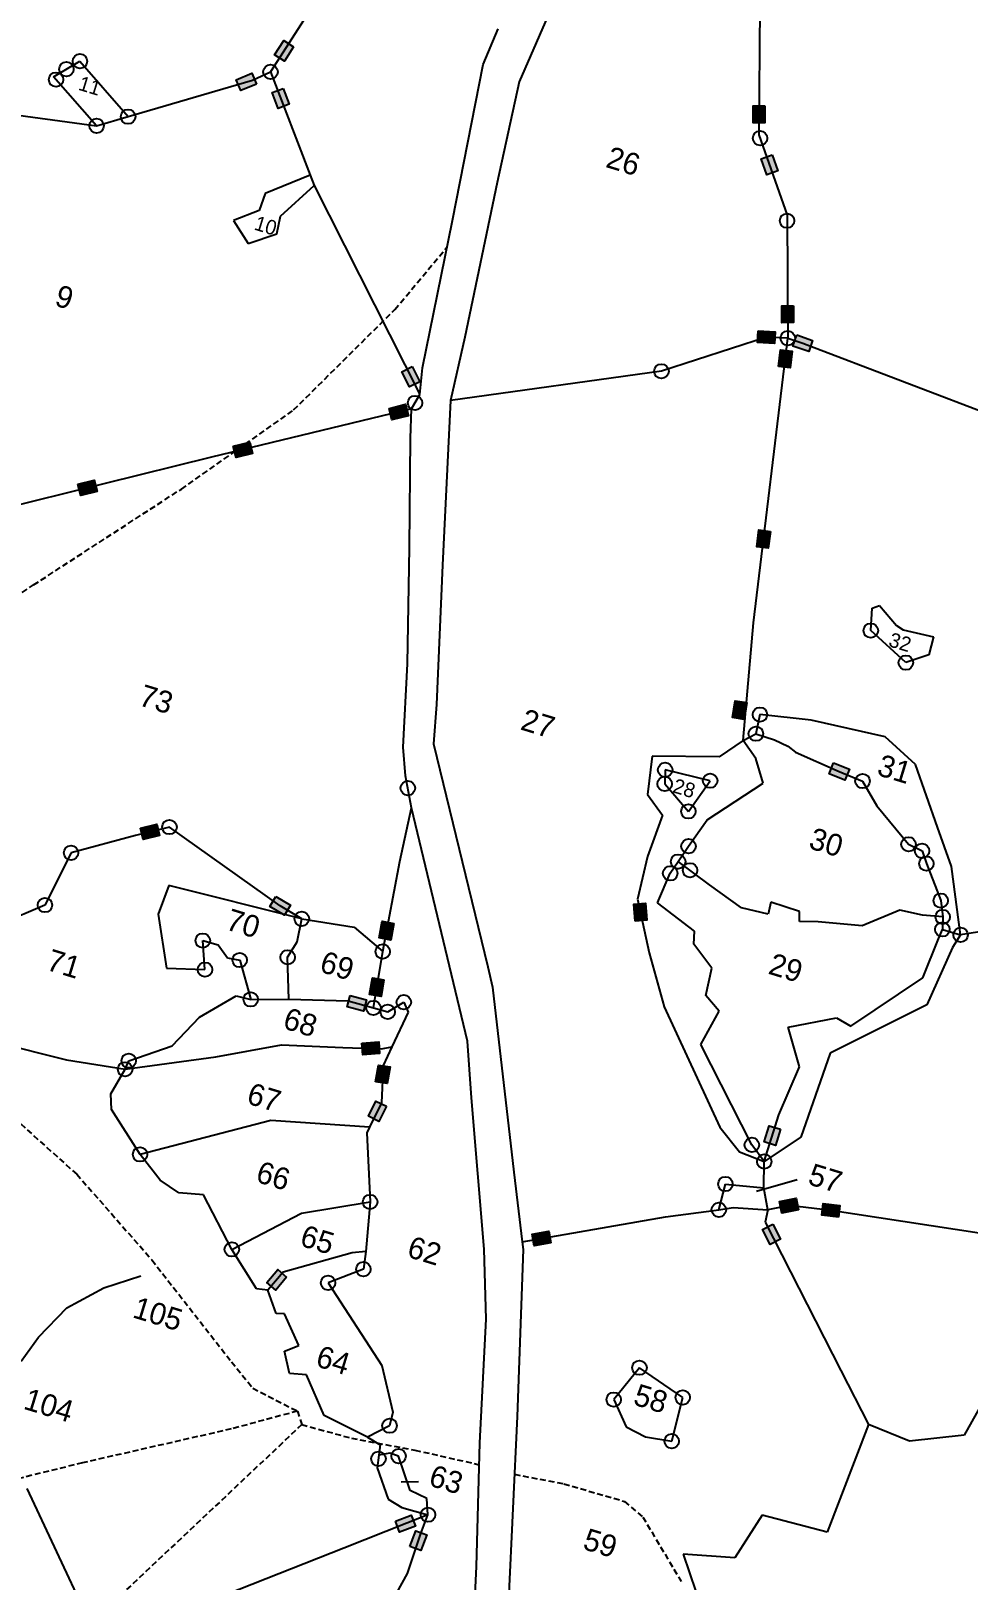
# Model space of a CAD drawing. Header units: metres. Extents: x 317586 to 322617, y 1862238 to 1866178.
# Drawn here: x 320675 to 321484, y 1863519 to 1864857 of the extents above; entities that cross this region are included whole.
import ezdxf

# ---------------------------------------------------------------- set-up
doc = ezdxf.new("R2010")
doc.units = ezdxf.units.M
doc.linetypes.add('DASHED', pattern=[0.75, 0.5, -0.25])
for name, color, linetype in [('LINE_FOOTPATH', 1, 'DASHED'), ('LINE_WATER', 4, 'Continuous'), ('POLY_PARCEL', 6, 'Continuous'), ('POLY_WATER', 4, 'Continuous'), ('TEXT_PARCEL', 7, 'Continuous'), ('V_BOUND_LINE', 7, 'Continuous')]:
    doc.layers.add(name, color=color, linetype=linetype)
doc.styles.get("Standard").update_dxf_attribs({"font": 'simplex.shx'})
doc.styles.add('TEXT_MAP', font='')
doc.styles.get('TEXT_MAP').set_extended_font_data('Kruti Dev 050')
doc.dimstyles.get("Standard").update_dxf_attribs({"dimtxt": 0.18, "dimasz": 0.18, "dimexe": 0.18, "dimexo": 0.0625, "dimgap": 0.09, "dimtad": 0, "dimtih": 1, "dimtoh": 1, "dimdec": 4, "dimzin": 0, "dimdsep": 46, "dimtxsty": 'Standard', "dimcen": 0.09, "dimadec": 0, "dimazin": 0, "dimtfac": 1, "dimtdec": 4, "dimtofl": 0, "dimtmove": 0, "dimatfit": 3, "dimfxl": 1, "dimtolj": 1, "dimtzin": 0, "dimarcsym": 0})

msp = doc.modelspace()

# ---------------------------------------------------------------- hatches: boundary and pattern name
for points in [[(320885.2, 1864836.9), (320893.7, 1864831.4), (320901.6, 1864843.7), (320893.1, 1864849.2)], [(320852.1, 1864815.2), (320856, 1864805.9), (320869.5, 1864811.6), (320865.5, 1864820.9)], [(320888.4, 1864790.5), (320897.9, 1864794.1), (320892.6, 1864807.8), (320883.2, 1864804.2)], [(321298.4, 1864778.1), (321308.5, 1864778), (321308.6, 1864792.7), (321298.5, 1864792.7)], [(321310.2, 1864733.2), (321319.7, 1864736.6), (321314.9, 1864750.4), (321305.4, 1864747)], [(321323.3, 1864605.4), (321333.4, 1864605.5), (321333.3, 1864620.1), (321323.2, 1864620)], [(321317, 1864587.5), (321317.4, 1864597.6), (321302.8, 1864598.3), (321302.3, 1864588.2)], [(321346.6, 1864580.5), (321349.9, 1864590.1), (321336.1, 1864594.8), (321332.8, 1864585.2)], [(321332.2, 1864580.8), (321322.1, 1864582), (321320.4, 1864567.5), (321330.4, 1864566.3)], [(321001.7, 1864549.9), (321010.7, 1864554.4), (321004.1, 1864567.5), (320995.1, 1864562.9)], [(321000.8, 1864525), (320998.4, 1864534.9), (320984.2, 1864531.4), (320986.6, 1864521.6)], [(320866.1, 1864492.4), (320863.7, 1864502.3), (320849.5, 1864498.8), (320851.9, 1864489)], [(320731.9, 1864459.5), (320729.5, 1864469.3), (320715.3, 1864465.8), (320717.8, 1864456)], [(321301.6, 1864411.8), (321311.6, 1864410.6), (321313.4, 1864425.1), (321303.3, 1864426.4)], [(321280.8, 1864264.3), (321290.8, 1864262.7), (321293.1, 1864277.2), (321283.1, 1864278.8)], [(321377.8, 1864210.2), (321381.6, 1864219.6), (321368, 1864225.1), (321364.2, 1864215.7)], [(320785.9, 1864162.4), (320783.5, 1864172.2), (320769.3, 1864168.7), (320771.7, 1864158.9)], [(320893.7, 1864093.5), (320898.9, 1864102.2), (320886.4, 1864109.6), (320881.2, 1864101)], [(321205.6, 1864103.8), (321195.5, 1864103.1), (321196.5, 1864088.5), (321206.6, 1864089.2)], [(320975.6, 1864074), (320985.5, 1864072.1), (320988.2, 1864086.5), (320978.2, 1864088.4)], [(320967.3, 1864024.9), (320977.3, 1864023.3), (320979.7, 1864037.7), (320969.7, 1864039.3)], [(320961.9, 1864010.6), (320964.6, 1864020.3), (320950.5, 1864024.2), (320947.8, 1864014.5)], [(320975.9, 1863974), (320975.2, 1863984.1), (320960.6, 1863983), (320961.3, 1863972.9)], [(320984.9, 1863962.4), (320974.9, 1863964.1), (320972.4, 1863949.7), (320982.4, 1863948)], [(320966.3, 1863919.9), (320975.3, 1863915.4), (320981.8, 1863928.5), (320972.7, 1863933)], [(321308.1, 1863897.7), (321317.7, 1863894.7), (321322.1, 1863908.6), (321312.4, 1863911.7)], [(321321.4, 1863846.1), (321323.4, 1863836.2), (321337.8, 1863839.1), (321335.8, 1863849)], [(321359, 1863844.4), (321357.8, 1863834.4), (321372.3, 1863832.7), (321373.5, 1863842.7)], [(321313.2, 1863809), (321322.2, 1863813.6), (321315.5, 1863826.6), (321306.5, 1863822)], [(321107.7, 1863818), (321109.4, 1863808), (321123.8, 1863810.5), (321122.1, 1863820.5)], [(320878.5, 1863776.1), (320886.2, 1863769.6), (320895.6, 1863780.8), (320887.9, 1863787.3)], [(321006.8, 1863565.8), (321003.1, 1863575.2), (320989.5, 1863569.9), (320993.2, 1863560.4)], [(321016.7, 1863558.3), (321007.2, 1863561.8), (321002.1, 1863548.1), (321011.6, 1863544.6)]]:
    msp.add_hatch(color=256).paths.add_polyline_path(points)

# ---------------------------------------------------------------- linework, layer by layer
for points in [[(320901.6, 1864843.7), (320893.7, 1864831.4), (320885.2, 1864836.9), (320893.1, 1864849.2)], [(320869.5, 1864811.6), (320856, 1864805.9), (320852.1, 1864815.2), (320865.5, 1864820.9)], [(320892.6, 1864807.8), (320897.9, 1864794.1), (320888.4, 1864790.5), (320883.2, 1864804.2)], [(321308.6, 1864792.7), (321308.5, 1864778), (321298.4, 1864778.1), (321298.5, 1864792.7)], [(321314.9, 1864750.4), (321319.7, 1864736.6), (321310.2, 1864733.2), (321305.4, 1864747)], [(321333.3, 1864620.1), (321333.4, 1864605.5), (321323.3, 1864605.4), (321323.2, 1864620)], [(321302.8, 1864598.3), (321317.4, 1864597.6), (321317, 1864587.5), (321302.3, 1864588.2)], [(321336.1, 1864594.8), (321349.9, 1864590.1), (321346.6, 1864580.5), (321332.8, 1864585.2)], [(321320.4, 1864567.5), (321322.1, 1864582), (321332.2, 1864580.8), (321330.4, 1864566.3)], [(321004.1, 1864567.5), (321010.7, 1864554.4), (321001.7, 1864549.9), (320995.1, 1864562.9)], [(320984.2, 1864531.4), (320998.4, 1864534.9), (321000.8, 1864525), (320986.6, 1864521.6)], [(320849.5, 1864498.8), (320863.7, 1864502.3), (320866.1, 1864492.4), (320851.9, 1864489)], [(320715.3, 1864465.8), (320729.5, 1864469.3), (320731.9, 1864459.5), (320717.8, 1864456)], [(321313.4, 1864425.1), (321311.6, 1864410.6), (321301.6, 1864411.8), (321303.3, 1864426.4)], [(321293.1, 1864277.2), (321290.8, 1864262.7), (321280.8, 1864264.3), (321283.1, 1864278.8)], [(321368, 1864225.1), (321381.6, 1864219.6), (321377.8, 1864210.2), (321364.2, 1864215.7)], [(320769.3, 1864168.7), (320783.5, 1864172.2), (320785.9, 1864162.4), (320771.7, 1864158.9)], [(320886.4, 1864109.6), (320898.9, 1864102.2), (320893.7, 1864093.5), (320881.2, 1864101)], [(321196.5, 1864088.5), (321195.5, 1864103.1), (321205.6, 1864103.8), (321206.6, 1864089.2)], [(320988.2, 1864086.5), (320985.5, 1864072.1), (320975.6, 1864074), (320978.2, 1864088.4)], [(320979.7, 1864037.7), (320977.3, 1864023.3), (320967.3, 1864024.9), (320969.7, 1864039.3)], [(320950.5, 1864024.2), (320964.6, 1864020.3), (320961.9, 1864010.6), (320947.8, 1864014.5)], [(320960.6, 1863983), (320975.2, 1863984.1), (320975.9, 1863974), (320961.3, 1863972.9)], [(320972.4, 1863949.7), (320974.9, 1863964.1), (320984.9, 1863962.4), (320982.4, 1863948)], [(320981.8, 1863928.5), (320975.3, 1863915.4), (320966.3, 1863919.9), (320972.7, 1863933)], [(321322.1, 1863908.6), (321317.7, 1863894.7), (321308.1, 1863897.7), (321312.4, 1863911.7)], [(321337.8, 1863839.1), (321323.4, 1863836.2), (321321.4, 1863846.1), (321335.8, 1863849)], [(321372.3, 1863832.7), (321357.8, 1863834.4), (321359, 1863844.4), (321373.5, 1863842.7)], [(321315.5, 1863826.6), (321322.2, 1863813.6), (321313.2, 1863809), (321306.5, 1863822)], [(321123.8, 1863810.5), (321109.4, 1863808), (321107.7, 1863818), (321122.1, 1863820.5)], [(320895.6, 1863780.8), (320886.2, 1863769.6), (320878.5, 1863776.1), (320887.9, 1863787.3)], [(320989.5, 1863569.9), (321003.1, 1863575.2), (321006.8, 1863565.8), (320993.2, 1863560.4)], [(321002.1, 1863548.1), (321007.2, 1863561.8), (321016.7, 1863558.3), (321011.6, 1863544.6)]]:
    msp.add_lwpolyline(points, close=True)
for centre in [(320705.4, 1864824.4), (320717.1, 1864831.3), (320696.5, 1864815.4), (320881.7, 1864822.1), (320758.7, 1864783.4), (320731.5, 1864775.5), (321304.5, 1864764.8), (321327.8, 1864693.5), (321328.4, 1864592), (321219.3, 1864563.4), (321006.5, 1864536.1), (321400.1, 1864339.4), (321430.4, 1864311.7), (321304.4, 1864266.8), (321300.9, 1864250.3), (321222.5, 1864219.1), (321261.4, 1864209.7), (321393, 1864209.4), (321000.3, 1864203.3), (321222.1, 1864207), (321242.6, 1864183.2), (320794.4, 1864169.7), (321432.7, 1864154.8), (320709.4, 1864147.4), (321242.7, 1864153.1), (321444.4, 1864149.1), (321226.9, 1864129.7), (321233.7, 1864139.8), (321244, 1864132.3), (321448.1, 1864138.1), (320686.9, 1864102.3), (321460.5, 1864106.1), (320908.7, 1864090.4), (321462.2, 1864092), (321461.9, 1864081.3), (321477.7, 1864076.5), (320823.2, 1864071.6), (320978.6, 1864062.1), (320855.1, 1864054.8), (320896.5, 1864057.2), (320825.1, 1864046.5), (320864.6, 1864020.8), (320970.6, 1864013.4), (320982.9, 1864010), (320996.8, 1864018.4), (320759.2, 1863967.8), (320756.1, 1863960.4), (320769, 1863886.9), (321297.4, 1863895.1), (321308.1, 1863880.7), (321274.5, 1863861.3), (320967.7, 1863845.8), (321268.9, 1863839), (320848.3, 1863804.8), (320961.9, 1863787.7), (320931.4, 1863775.9), (321200.3, 1863702.6), (321178.1, 1863675), (321237.7, 1863676.9), (320984.5, 1863652.5), (321228.2, 1863639.1), (320974.9, 1863623.9), (320992.3, 1863626.2), (321017.7, 1863575.6)]:
    msp.add_circle(centre, 6.26)
at = {"layer": 'LINE_FOOTPATH', "ltscale": 10}
for p, q in [((320989.1, 1864616.8), (321034.2, 1864670.8)), ((320901.6, 1864530), (320989.1, 1864616.8)), ((320804.7, 1864461.7), (320901.6, 1864530)), ((320677.1, 1864378.9), (320804.7, 1864461.7)), ((320555.1, 1864297.3), (320677.1, 1864378.9)), ((320649.2, 1863928.2), (320714.3, 1863869.8)), ((320714.3, 1863869.8), (320779.3, 1863795.7)), ((320779.3, 1863795.7), (320847.9, 1863707.8)), ((320847.9, 1863707.8), (320866.4, 1863685)), ((320866.4, 1863685), (320904.9, 1863665.1)), ((320904.9, 1863665.1), (320847.8, 1863649.7)), ((320908.6, 1863653.5), (320892.1, 1863637.7)), ((320904.9, 1863665.1), (320908.6, 1863653.5)), ((320908.6, 1863653.5), (320951.5, 1863641.7)), ((320847.8, 1863649.7), (320719.3, 1863620.4)), ((320951.5, 1863641.7), (321006.4, 1863631.4)), ((320892.1, 1863637.7), (320747.9, 1863501.9)), ((321006.4, 1863631.4), (321062, 1863618.8)), ((320719.3, 1863620.4), (320528.8, 1863573.5)), ((321092.3, 1863610.5), (321135.1, 1863602.3)), ((321135.1, 1863602.3), (321187.5, 1863587.1)), ((321187.5, 1863587.1), (321203.2, 1863573.6)), ((321203.2, 1863573.6), (321236.7, 1863517.4))]:
    msp.add_line(p, q, dxfattribs=at)
at = {"layer": 'LINE_WATER'}
for p, q in [((320737.8, 1863771.7), (320769.6, 1863781.9)), ((320705.8, 1863754.3), (320737.8, 1863771.7)), ((320681.2, 1863729.1), (320705.8, 1863754.3)), ((320666.3, 1863708.2), (320681.2, 1863729.1)), ((321011.5, 1863559.5), (321017.7, 1863575.6)), ((320999.9, 1863524.9), (321011.5, 1863559.5)), ((320976.7, 1863482.9), (320999.9, 1863524.9))]:
    msp.add_line(p, q, dxfattribs=at)
at = {"layer": 'POLY_PARCEL'}
for p, q in [((320966.5, 1864954), (320881.7, 1864822.1)), ((320694.4, 1864817.9), (320717.1, 1864831.3)), ((320717.1, 1864831.3), (320758.7, 1864783.4)), ((320731.5, 1864775.5), (320694.4, 1864817.9)), ((320866, 1864815), (320881.7, 1864822.1)), ((320881.7, 1864822.1), (320916, 1864732.8)), ((320758.7, 1864783.4), (320866, 1864815)), ((320633.7, 1864788.9), (320731.5, 1864775.5)), ((320731.5, 1864775.5), (320758.7, 1864783.4)), ((320916, 1864732.8), (320877.1, 1864717.1)), ((320890.4, 1864697.4), (320919.4, 1864724)), ((320916, 1864732.8), (320919.4, 1864724)), ((320919.4, 1864724), (321010.7, 1864543.3)), ((320877.1, 1864717.1), (320872, 1864702.2)), ((320872, 1864702.2), (320849.8, 1864693.8)), ((320887.1, 1864682.2), (320890.4, 1864697.4)), ((320849.8, 1864693.8), (320862.5, 1864673.8)), ((320862.5, 1864673.8), (320887.1, 1864682.2)), ((321309.9, 1864592.9), (321219.3, 1864563.4)), ((321298.7, 1864346), (321328.4, 1864592)), ((321328.4, 1864592), (321309.9, 1864592.9)), ((321219.3, 1864563.4), (321037.1, 1864538.2)), ((321003.5, 1864530.9), (320830.8, 1864489.1)), ((320830.8, 1864489.1), (320568.7, 1864424.5)), ((321400.1, 1864339.4), (321401.4, 1864358.9)), ((321401.4, 1864358.9), (321407.6, 1864361.1)), ((321407.6, 1864361.1), (321422.2, 1864343.8)), ((321289.8, 1864244.4), (321298.7, 1864346)), ((321430.4, 1864311.7), (321400.1, 1864339.4)), ((321422.2, 1864343.8), (321428, 1864340.1)), ((321428, 1864340.1), (321454.3, 1864334)), ((321454.3, 1864334), (321450.1, 1864318.6)), ((321450.1, 1864318.6), (321430.4, 1864311.7)), ((321304.4, 1864266.8), (321300.9, 1864250.3)), ((321348.5, 1864262), (321304.4, 1864266.8)), ((321412.4, 1864247.6), (321348.5, 1864262)), ((321289.8, 1864244.4), (321269.1, 1864230.2)), ((321289.8, 1864244.4), (321300.9, 1864250.3)), ((321300.9, 1864228.9), (321289.8, 1864244.4)), ((321300.9, 1864250.3), (321316.9, 1864245.1)), ((321316.9, 1864245.1), (321328.6, 1864239.5)), ((321438.8, 1864223.8), (321412.4, 1864247.6)), ((321211.2, 1864230.9), (321207.4, 1864197.8)), ((321269.1, 1864230.2), (321211.2, 1864230.9)), ((321307.2, 1864207.6), (321300.9, 1864228.9)), ((321328.6, 1864239.5), (321335, 1864234.3)), ((321335, 1864234.3), (321372.9, 1864217.6)), ((321222.5, 1864219.1), (321222.1, 1864207)), ((321261.4, 1864209.7), (321222.5, 1864219.1)), ((321372.9, 1864217.6), (321393, 1864209.4)), ((321457.7, 1864169.5), (321438.8, 1864223.8)), ((321222.1, 1864207), (321242.6, 1864183.2)), ((321242.6, 1864183.2), (321261.4, 1864209.7)), ((321258.8, 1864175.9), (321307.2, 1864207.6)), ((321393, 1864209.4), (321405.3, 1864188.1)), ((321207.4, 1864197.8), (321220.1, 1864179.9)), ((321405.3, 1864188.1), (321432.7, 1864154.8)), ((320993.3, 1864139.9), (321003.4, 1864186.2)), ((321220.1, 1864179.9), (321207.2, 1864144.3)), ((321242.7, 1864153.1), (321258.8, 1864175.9)), ((320765.1, 1864162.4), (320709.4, 1864147.4)), ((320794.4, 1864169.7), (320765.1, 1864162.4)), ((320890, 1864101.6), (320794.4, 1864169.7)), ((321469.8, 1864135.7), (321457.7, 1864169.5)), ((320709.4, 1864147.4), (320686.9, 1864102.3)), ((321233.7, 1864139.8), (321242.7, 1864153.1)), ((321432.7, 1864154.8), (321444.4, 1864149.1)), ((321444.4, 1864149.1), (321448.1, 1864138.1)), ((320978.6, 1864062.1), (320993.3, 1864139.9)), ((321207.2, 1864144.3), (321198.6, 1864107.3)), ((321226.9, 1864129.7), (321233.7, 1864139.8)), ((321260.8, 1864119.9), (321233.7, 1864139.8)), ((321448.1, 1864138.1), (321460.5, 1864106.1)), ((321477.7, 1864076.5), (321469.8, 1864135.7)), ((321215.8, 1864104.1), (321226.9, 1864129.7)), ((320794, 1864119.2), (320784.8, 1864094.5)), ((320908.7, 1864090.4), (320794, 1864119.2)), ((321198.6, 1864107.3), (321208.6, 1864061.1)), ((321288.4, 1864099.9), (321260.8, 1864119.9)), ((320686.9, 1864102.3), (320649.1, 1864086)), ((320784.8, 1864094.5), (320791.8, 1864047.9)), ((320908.7, 1864090.4), (320890, 1864101.6)), ((321248, 1864079.7), (321215.8, 1864104.1)), ((321311.5, 1864094.4), (321288.4, 1864099.9)), ((321313.7, 1864104.7), (321311.5, 1864094.4)), ((321338.5, 1864096.8), (321313.7, 1864104.7)), ((321338.5, 1864088.2), (321338.5, 1864096.8)), ((321425.2, 1864097.8), (321392.7, 1864084.2)), ((321444.8, 1864093.6), (321425.2, 1864097.8)), ((321460.5, 1864106.1), (321462.2, 1864092)), ((321619.4, 1864098.7), (321477.7, 1864076.5)), ((320904.7, 1864070.5), (320908.7, 1864090.4)), ((320908.7, 1864090.4), (320954, 1864083.3)), ((320954, 1864083.3), (320978.6, 1864062.1)), ((321354.7, 1864087.7), (321338.5, 1864088.2)), ((321392.7, 1864084.2), (321354.7, 1864087.7)), ((321462.2, 1864092), (321444.8, 1864093.6)), ((321458.5, 1864073.1), (321461.9, 1864081.3)), ((321462.2, 1864092), (321461.9, 1864081.3)), ((321461.9, 1864081.3), (321477.7, 1864076.5)), ((320825.1, 1864046.5), (320823.2, 1864071.6)), ((320823.2, 1864071.6), (320836.6, 1864067.9)), ((320836.6, 1864067.9), (320844.4, 1864056.8)), ((320896.5, 1864057.2), (320904.7, 1864070.5)), ((321247.2, 1864068.4), (321248, 1864079.7)), ((321262.7, 1864047.9), (321247.2, 1864068.4)), ((321445, 1864039.3), (321458.5, 1864073.1)), ((321477.7, 1864076.5), (321470.7, 1864065.5)), ((320844.4, 1864056.8), (320855.1, 1864054.8)), ((320855.1, 1864054.8), (320864.6, 1864020.8)), ((320897.4, 1864020.9), (320896.5, 1864057.2)), ((320970.6, 1864013.4), (320978.6, 1864062.1)), ((321208.6, 1864061.1), (321221.6, 1864014.5)), ((321470.7, 1864065.5), (321448.6, 1864016.2)), ((320791.8, 1864047.9), (320825.1, 1864046.5)), ((321257.6, 1864024.1), (321262.7, 1864047.9)), ((321383, 1863997.8), (321445, 1864039.3)), ((320820.5, 1864005.5), (320851.9, 1864023.8)), ((320851.9, 1864023.8), (320864.6, 1864020.8)), ((320864.6, 1864020.8), (320897.4, 1864020.9)), ((320897.4, 1864020.9), (320948.8, 1864019.5)), ((320948.8, 1864019.5), (320970.6, 1864013.4)), ((320970.6, 1864013.4), (320982.9, 1864010)), ((320982.9, 1864010), (320996.8, 1864018.4)), ((320996.8, 1864018.4), (321000.7, 1864009.7)), ((321221.6, 1864014.5), (321269.8, 1863910.5)), ((321269.3, 1864010.7), (321257.6, 1864024.1)), ((321448.6, 1864016.2), (321364.9, 1863974.4)), ((320796.7, 1863980.8), (320820.5, 1864005.5)), ((321000.7, 1864009.7), (320986.6, 1863979.8)), ((321253.3, 1863981.7), (321269.3, 1864010.7)), ((321328.8, 1863996.8), (321370.6, 1864004.9)), ((321370.6, 1864004.9), (321383, 1863997.8)), ((321338.4, 1863962.6), (321328.8, 1863996.8)), ((320640.5, 1863984.9), (320705.6, 1863968.5)), ((320759.2, 1863967.8), (320796.7, 1863980.8)), ((320834.6, 1863971.2), (320891.1, 1863981.6)), ((320891.1, 1863981.6), (320944.2, 1863979.3)), ((320944.2, 1863979.3), (320977.5, 1863978.2)), ((320977.5, 1863978.2), (320986.6, 1863979.8)), ((320986.6, 1863979.8), (320979, 1863963.7)), ((321297.4, 1863895.1), (321253.3, 1863981.7)), ((321364.9, 1863974.4), (321339.8, 1863901.9)), ((320705.6, 1863968.5), (320756.1, 1863960.4)), ((320743.8, 1863939.3), (320756.1, 1863960.4)), ((320756.1, 1863960.4), (320834.6, 1863971.2)), ((320756.1, 1863960.4), (320759.2, 1863967.8)), ((320979, 1863963.7), (320977.6, 1863931.4)), ((321320.7, 1863921.2), (321338.4, 1863962.6)), ((320744.3, 1863925.6), (320743.8, 1863939.3)), ((320769, 1863886.9), (320744.3, 1863925.6)), ((320977.6, 1863931.4), (320967.2, 1863910.4)), ((321308.1, 1863880.7), (321320.7, 1863921.2)), ((320881.9, 1863916.1), (320769, 1863886.9)), ((320967.2, 1863910.4), (320881.9, 1863916.1)), ((320967.2, 1863910.4), (320964.8, 1863905.5)), ((321269.8, 1863910.5), (321286.7, 1863889)), ((320964.8, 1863905.5), (320967.7, 1863845.8)), ((321308.1, 1863880.7), (321297.4, 1863895.1)), ((321339.8, 1863901.9), (321308.1, 1863880.7)), ((320786.5, 1863864.5), (320769, 1863886.9)), ((321286.7, 1863889), (321308.1, 1863880.7)), ((321307.6, 1863858), (321308.1, 1863880.7)), ((320802.4, 1863853.8), (320786.5, 1863864.5)), ((320823.8, 1863851.9), (320802.4, 1863853.8)), ((321268.9, 1863839), (321274.5, 1863861.3)), ((321274.5, 1863861.3), (321307.6, 1863858)), ((321311.1, 1863838.9), (321307.6, 1863858)), ((320848.3, 1863804.8), (320823.8, 1863851.9)), ((320908.5, 1863836.1), (320967.7, 1863845.8)), ((320967.7, 1863845.8), (320964, 1863803)), ((321268.9, 1863839), (321281.3, 1863841)), ((321281.3, 1863841), (321311.1, 1863838.9)), ((321329.6, 1863842.6), (321311.1, 1863838.9)), ((321365.6, 1863838.5), (321329.6, 1863842.6)), ((320848.3, 1863804.8), (320908.5, 1863836.1)), ((321099, 1863811.4), (321222.9, 1863832.8)), ((321222.9, 1863832.8), (321268.9, 1863839)), ((321311.1, 1863838.9), (321308.9, 1863828.4)), ((321308.9, 1863828.4), (321374.2, 1863700.2)), ((321551.2, 1863810.1), (321365.6, 1863838.5)), ((320869.6, 1863770.7), (320848.3, 1863804.8)), ((320952.1, 1863801.9), (320892.5, 1863785)), ((320964, 1863803), (320952.1, 1863801.9)), ((320964, 1863803), (320961.9, 1863787.7)), ((320961.9, 1863787.7), (320931.4, 1863775.9)), ((320892.5, 1863785), (320879.5, 1863769.5)), ((320931.4, 1863775.9), (320977.8, 1863704.6)), ((320879.5, 1863769.5), (320869.6, 1863770.7)), ((320886.5, 1863749.4), (320879.5, 1863769.5)), ((320893.8, 1863749), (320886.5, 1863749.4)), ((320906.2, 1863721.7), (320893.8, 1863749)), ((320893.7, 1863716.9), (320906.2, 1863721.7)), ((320898.1, 1863697.6), (320893.7, 1863716.9)), ((320912.9, 1863696.5), (320898.1, 1863697.6)), ((320927.9, 1863661.2), (320912.9, 1863696.5)), ((320977.8, 1863704.6), (320987.2, 1863664.1)), ((321200.3, 1863702.6), (321178.1, 1863675)), ((321237.7, 1863676.9), (321200.3, 1863702.6)), ((321374.2, 1863700.2), (321398.2, 1863653.5)), ((321178.1, 1863675), (321188.9, 1863651.4)), ((321228.2, 1863639.1), (321237.7, 1863676.9)), ((320965.4, 1863642.6), (320927.9, 1863661.2)), ((320984.5, 1863652.5), (320965.4, 1863642.6)), ((320987.2, 1863664.1), (320984.5, 1863652.5)), ((320965.4, 1863642.6), (320976.3, 1863636.1)), ((321188.9, 1863651.4), (321205.5, 1863643)), ((321205.5, 1863643), (321228.2, 1863639.1)), ((320975.2, 1863627), (320973.9, 1863616)), ((320976.3, 1863636.1), (320975.2, 1863627)), ((320984.7, 1863628.7), (320975.2, 1863627)), ((320992.3, 1863626.2), (320984.7, 1863628.7)), ((321002.4, 1863596.4), (320992.3, 1863626.2)), ((320973.9, 1863616), (320983.2, 1863589.1)), ((320734.6, 1863463.7), (320671.4, 1863598.2)), ((320983.2, 1863589.1), (320995.1, 1863581.8)), ((321016.8, 1863589.5), (321002.4, 1863596.4)), ((321017.7, 1863575.6), (321016.8, 1863589.5)), ((321017.7, 1863575.6), (320945.1, 1863546.8)), ((320995.1, 1863581.8), (321017.7, 1863575.6)), ((320945.1, 1863546.8), (320734.6, 1863463.7))]:
    msp.add_line(p, q, dxfattribs=at)
at = {"layer": 'POLY_WATER'}
for p, q in [((321150.2, 1864937.2), (321096.5, 1864813.6)), ((321065.3, 1864828.5), (321078.4, 1864859.2)), ((321038.8, 1864693.7), (321065.3, 1864828.5)), ((321096.5, 1864813.6), (321077.4, 1864726.4)), ((321077.4, 1864726.4), (321049.6, 1864592.8)), ((321013, 1864566.4), (321038.8, 1864693.7)), ((321049.6, 1864592.8), (321037.1, 1864538.2)), ((321010.7, 1864543.3), (321013, 1864566.4)), ((321003.5, 1864530.9), (321010.7, 1864543.3)), ((321037.1, 1864538.2), (321030.2, 1864396)), ((321002.7, 1864505.6), (321003.5, 1864530.9)), ((321001.8, 1864411.1), (321002.7, 1864505.6)), ((321000.1, 1864310.6), (321001.8, 1864411.1)), ((321030.2, 1864396), (321025, 1864275.5)), ((320996.3, 1864238.6), (321000.1, 1864310.6)), ((321025, 1864275.5), (321022.4, 1864241.7)), ((321022.4, 1864241.7), (321069.4, 1864048.8)), ((320998.4, 1864213.8), (320996.3, 1864238.6)), ((321003.4, 1864186.2), (320998.4, 1864213.8)), ((321051.7, 1863984.7), (321003.4, 1864186.2)), ((321069.4, 1864048.8), (321073.5, 1864031.4)), ((321073.5, 1864031.4), (321091.8, 1863871.5)), ((321055.2, 1863935.8), (321051.7, 1863984.7)), ((321066.3, 1863805), (321055.2, 1863935.8)), ((321091.8, 1863871.5), (321099, 1863811.4)), ((321068, 1863744.6), (321066.3, 1863805)), ((321099.8, 1863804.6), (321094.6, 1863660.5)), ((321099, 1863811.4), (321099.8, 1863804.6)), ((321062.6, 1863637.7), (321068, 1863744.6)), ((321094.6, 1863660.5), (321087.1, 1863501.4)), ((321059.6, 1863530.8), (321062.6, 1863637.7)), ((321054.6, 1863430.9), (321059.6, 1863530.8))]:
    msp.add_line(p, q, dxfattribs=at)
at = {"layer": 'V_BOUND_LINE'}
for p, q in [((321304.2, 1864878.8), (321303.4, 1864767.8)), ((321303.4, 1864767.8), (321327.8, 1864698.4)), ((321327.8, 1864698.4), (321328.4, 1864592)), ((321328.4, 1864592), (321341.3, 1864587.6)), ((321341.3, 1864587.6), (321513.6, 1864522)), ((321493.9, 1863667.9), (321480.7, 1863644.4)), ((321398.2, 1863653.5), (321362.5, 1863560.4)), ((321433.6, 1863639.2), (321398.2, 1863653.5)), ((321480.7, 1863644.4), (321433.6, 1863639.2)), ((321306.3, 1863575.3), (321282.6, 1863538.4)), ((321362.5, 1863560.4), (321306.3, 1863575.3)), ((321282.6, 1863538.4), (321238.1, 1863541.4)), ((321238.1, 1863541.4), (321248.9, 1863509.2))]:
    msp.add_line(p, q, dxfattribs=at)

# ---------------------------------------------------------------- texts
at = {"layer": 'TEXT_PARCEL', "style": 'TEXT_MAP'}
for s, height, p in [('11', 12.61, (320714.9, 1864806.8)), ('26', 18.91, (321170.3, 1864740.1)), ('10', 12.61, (320866.8, 1864686)), ('9', 18.9, (320694.3, 1864620.5)), ('32', 12.61, (321414.7, 1864326.1)), ('73', 18.91, (320766.9, 1864275.2)), ('27', 18.91, (321096.6, 1864254.2)), ('31', 18.91, (321404.5, 1864214.9)), ('28', 12.61, (321228.2, 1864199.9)), ('30', 18.91, (321345.5, 1864151.6)), ('70', 18.91, (320842, 1864081.5)), ('71', 18.91, (320687.1, 1864046.6)), ('69', 18.91, (320923.1, 1864045)), ('29', 18.91, (321310.6, 1864043.2)), ('68', 18.91, (320891.4, 1863996.1)), ('67', 18.91, (320860.1, 1863931.2)), ('66', 18.91, (320868, 1863863.5)), ('57', 18.91, (321344.8, 1863861.4)), ('65', 18.91, (320906.1, 1863808.3)), ('62', 18.91, (320998.6, 1863798.7)), ('105', 18.91, (320761.6, 1863746.3)), ('64', 18.91, (320919.7, 1863704.2)), ('104', 18.91, (320667.4, 1863667.3)), ('58', 18.91, (321194, 1863671)), ('63', 18.91, (321017.3, 1863601.1)), ('59', 18.91, (321150.4, 1863546.2))]:
    msp.add_text(s, height=height, rotation=343.0555, dxfattribs=at).set_placement(p)

# ---------------------------------------------------------------- leaders
for points in [[(321336.4, 1863864.8), (321301.5, 1863854.8)], [(321009.4, 1863604.1), (320994.5, 1863603.8)]]:
    msp.add_leader(points, dimstyle='Standard', override={"dimtxt": 2.5, "dimasz": 2.5, "dimexe": 1.25, "dimexo": 0.625, "dimgap": 0.625, "dimtad": 1, "dimtih": 0, "dimtoh": 0, "dimzin": 8, "dimcen": 2.5, "dimtofl": 1})

doc.saveas('drawing.dxf')
